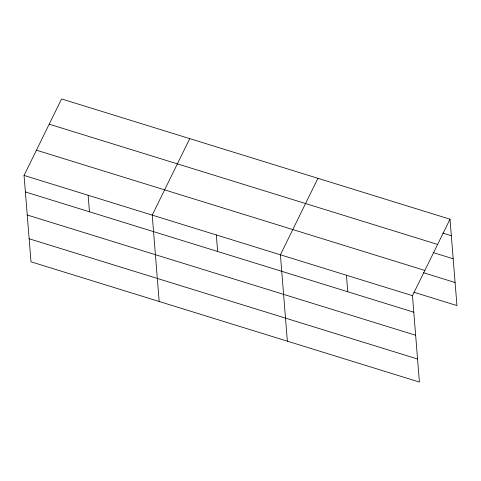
<?xml version="1.0" encoding="UTF-8"?>
<svg xmlns="http://www.w3.org/2000/svg" width="481" height="481" viewBox="0 0 481 481"><rect width="100%" height="100%" fill="white"/><g stroke="black" fill="none" stroke-linecap="round" stroke-linejoin="round"><path stroke-width="0.72" d="M450 219.192L412.464 295.677L419.414 382.058L31 261.808L24.05 175.427L61.586 98.942L450 219.192L456.95 305.573L413.888 292.244M189.761 138.624L152.224 215.109L159.175 301.491M317.941 178.307L280.405 254.792L287.355 341.173M442.718 233.057L451.328 235.72M49.2 124.182L437.614 244.432M433.086 252.549L453.186 258.772M36.436 150.186L424.849 270.436M423.514 272.745L455.098 282.521M24.05 175.427L412.464 295.677M25.379 191.955L413.798 312.205M27.237 215.007L415.65 335.257M29.143 238.756L417.562 359.006M346.434 275.234L347.763 291.763M216.318 234.95L217.646 251.479M88.137 195.268L89.466 211.796"/></g></svg>
